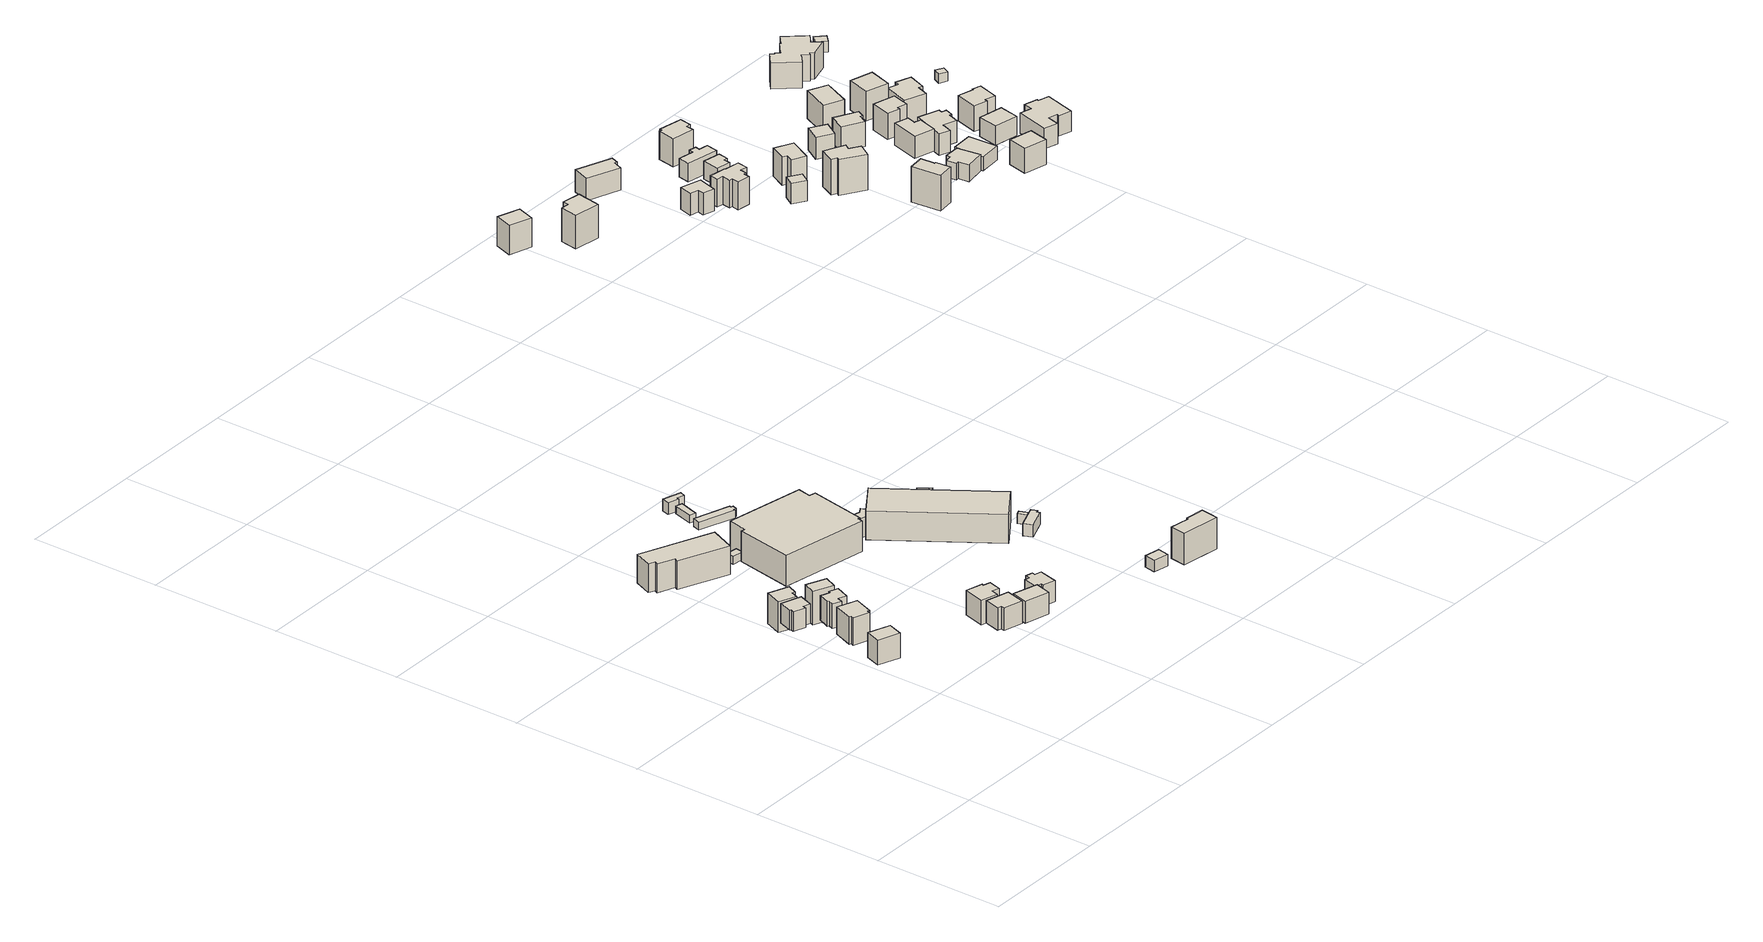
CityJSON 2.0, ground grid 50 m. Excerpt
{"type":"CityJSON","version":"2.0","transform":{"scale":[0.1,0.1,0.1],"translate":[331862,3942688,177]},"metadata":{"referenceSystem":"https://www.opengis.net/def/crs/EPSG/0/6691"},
"CityObjects":{
"building1":{"type":"Building","attributes":{"usage":"411","measuredHeight":10.3,"storeysAboveGround":2,"BuildingIDAttribute.prefecture":"14","BuildingIDAttribute.city":"14151","BuildingDetailAttribute.totalFloorArea":73.03,"BuildingDetailAttribute.buildingFootprintArea":36.52,"BuildingDetailAttribute.buildingStructureType":"601","BuildingDetailAttribute.buildingStructureOrgType":"1","BuildingDetailAttribute.orgUsage":"10","BuildingDetailAttribute.surveyYear":2015},"geometry":[{"type":"Solid","lod":"1","boundaries":[[[[0,1,2,3]],[[2,4,5,3]],[[1,6,4,2]],[[0,7,6,1]],[[3,5,7,0]],[[4,6,7,5]]]]}]},
"building2":{"type":"Building","attributes":{"measuredHeight":6.1,"BuildingIDAttribute.prefecture":"14","BuildingIDAttribute.city":"14151","BuildingDetailAttribute.surveyYear":2015},"geometry":[{"type":"Solid","lod":"1","boundaries":[[[[8,9,10,11]],[[10,12,13,11]],[[9,14,12,10]],[[8,15,14,9]],[[11,13,15,8]],[[12,14,15,13]]]]}]},
"building3":{"type":"Building","attributes":{"usage":"411","measuredHeight":8.2,"storeysAboveGround":2,"BuildingIDAttribute.prefecture":"14","BuildingIDAttribute.city":"14151","BuildingDetailAttribute.totalFloorArea":84.69,"BuildingDetailAttribute.buildingFootprintArea":42.35,"BuildingDetailAttribute.buildingStructureType":"601","BuildingDetailAttribute.buildingStructureOrgType":"1","BuildingDetailAttribute.orgUsage":"10","BuildingDetailAttribute.surveyYear":2015,"BuildingLandSlideRiskAttribute.description":"1","BuildingLandSlideRiskAttribute.areaType":"1"},"geometry":[{"type":"Solid","lod":"1","boundaries":[[[[16,17,18,19,20,21,22,23]],[[22,24,25,23]],[[21,26,24,22]],[[20,27,26,21]],[[19,28,27,20]],[[18,29,28,19]],[[17,30,29,18]],[[16,31,30,17]],[[23,25,31,16]],[[24,26,27,28,29,30,31,25]]]]}]},
"building4":{"type":"Building","attributes":{"usage":"411","measuredHeight":11.4,"storeysAboveGround":2,"BuildingIDAttribute.prefecture":"14","BuildingIDAttribute.city":"14151","BuildingDetailAttribute.totalFloorArea":91.87,"BuildingDetailAttribute.buildingFootprintArea":45.94,"BuildingDetailAttribute.buildingStructureType":"601","BuildingDetailAttribute.buildingStructureOrgType":"1","BuildingDetailAttribute.orgUsage":"10","BuildingDetailAttribute.surveyYear":2015,"BuildingLandSlideRiskAttribute.description":"1","BuildingLandSlideRiskAttribute.areaType":"1"},"geometry":[{"type":"Solid","lod":"1","boundaries":[[[[32,33,34,35,36,37,38,39]],[[38,40,41,39]],[[37,42,40,38]],[[36,43,42,37]],[[35,44,43,36]],[[34,45,44,35]],[[33,46,45,34]],[[32,47,46,33]],[[39,41,47,32]],[[40,42,43,44,45,46,47,41]]]]}]},
"building5":{"type":"Building","attributes":{"usage":"411","measuredHeight":12.5,"storeysAboveGround":2,"BuildingIDAttribute.prefecture":"14","BuildingIDAttribute.city":"14151","BuildingDetailAttribute.totalFloorArea":88.69,"BuildingDetailAttribute.buildingFootprintArea":44.34,"BuildingDetailAttribute.buildingStructureType":"601","BuildingDetailAttribute.buildingStructureOrgType":"1","BuildingDetailAttribute.orgUsage":"10","BuildingDetailAttribute.surveyYear":2015,"BuildingLandSlideRiskAttribute.description":"1","BuildingLandSlideRiskAttribute.areaType":"1"},"geometry":[{"type":"Solid","lod":"1","boundaries":[[[[48,49,50,51,52,53]],[[52,54,55,53]],[[51,56,54,52]],[[50,57,56,51]],[[49,58,57,50]],[[48,59,58,49]],[[53,55,59,48]],[[54,56,57,58,59,55]]]]}]},
"building6":{"type":"Building","attributes":{"usage":"411","measuredHeight":10.3,"storeysAboveGround":2,"BuildingIDAttribute.prefecture":"14","BuildingIDAttribute.city":"14151","BuildingDetailAttribute.totalFloorArea":65.31,"BuildingDetailAttribute.buildingFootprintArea":32.66,"BuildingDetailAttribute.buildingStructureType":"601","BuildingDetailAttribute.buildingStructureOrgType":"1","BuildingDetailAttribute.orgUsage":"10","BuildingDetailAttribute.surveyYear":2015,"BuildingLandSlideRiskAttribute.description":"1","BuildingLandSlideRiskAttribute.areaType":"1"},"geometry":[{"type":"Solid","lod":"1","boundaries":[[[[60,61,62,63,64,65,66,67,68,69]],[[68,70,71,69]],[[67,72,70,68]],[[66,73,72,67]],[[65,74,73,66]],[[64,75,74,65]],[[63,76,75,64]],[[62,77,76,63]],[[61,78,77,62]],[[60,79,78,61]],[[69,71,79,60]],[[70,72,73,74,75,76,77,78,79,71]]]]}]},
"building7":{"type":"Building","attributes":{"usage":"411","measuredHeight":13.6,"storeysAboveGround":2,"BuildingIDAttribute.prefecture":"14","BuildingIDAttribute.city":"14151","BuildingDetailAttribute.totalFloorArea":67.34,"BuildingDetailAttribute.buildingFootprintArea":33.67,"BuildingDetailAttribute.buildingStructureType":"601","BuildingDetailAttribute.buildingStructureOrgType":"1","BuildingDetailAttribute.orgUsage":"10","BuildingDetailAttribute.surveyYear":2015,"BuildingLandSlideRiskAttribute.description":"1","BuildingLandSlideRiskAttribute.areaType":"1"},"geometry":[{"type":"Solid","lod":"1","boundaries":[[[[80,81,82,83]],[[82,84,85,83]],[[81,86,84,82]],[[80,87,86,81]],[[83,85,87,80]],[[84,86,87,85]]]]}]},
"building8":{"type":"Building","attributes":{"usage":"411","measuredHeight":9.3,"storeysAboveGround":2,"BuildingIDAttribute.prefecture":"14","BuildingIDAttribute.city":"14151","BuildingDetailAttribute.totalFloorArea":106.27,"BuildingDetailAttribute.buildingFootprintArea":53.13,"BuildingDetailAttribute.buildingStructureType":"601","BuildingDetailAttribute.buildingStructureOrgType":"1","BuildingDetailAttribute.orgUsage":"10","BuildingDetailAttribute.surveyYear":2015,"BuildingLandSlideRiskAttribute.description":"1","BuildingLandSlideRiskAttribute.areaType":"1"},"geometry":[{"type":"Solid","lod":"1","boundaries":[[[[88,89,90,91,92,93]],[[92,94,95,93]],[[91,96,94,92]],[[90,97,96,91]],[[89,98,97,90]],[[88,99,98,89]],[[93,95,99,88]],[[94,96,97,98,99,95]]]]}]},
"building9":{"type":"Building","attributes":{"usage":"411","measuredHeight":10.4,"storeysAboveGround":2,"BuildingIDAttribute.prefecture":"14","BuildingIDAttribute.city":"14151","BuildingDetailAttribute.totalFloorArea":111.15,"BuildingDetailAttribute.buildingFootprintArea":55.58,"BuildingDetailAttribute.buildingStructureType":"601","BuildingDetailAttribute.buildingStructureOrgType":"1","BuildingDetailAttribute.orgUsage":"10","BuildingDetailAttribute.surveyYear":2015,"BuildingLandSlideRiskAttribute.description":"1","BuildingLandSlideRiskAttribute.areaType":"1"},"geometry":[{"type":"Solid","lod":"1","boundaries":[[[[100,101,102,103,104,105,106,107]],[[106,108,109,107]],[[105,110,108,106]],[[104,111,110,105]],[[103,112,111,104]],[[102,113,112,103]],[[101,114,113,102]],[[100,115,114,101]],[[107,109,115,100]],[[108,110,111,112,113,114,115,109]]]]}]},
"building10":{"type":"Building","attributes":{"usage":"411","measuredHeight":9.1,"storeysAboveGround":2,"BuildingIDAttribute.prefecture":"14","BuildingIDAttribute.city":"14151","BuildingDetailAttribute.totalFloorArea":93.82,"BuildingDetailAttribute.buildingFootprintArea":46.91,"BuildingDetailAttribute.buildingStructureType":"601","BuildingDetailAttribute.buildingStructureOrgType":"1","BuildingDetailAttribute.orgUsage":"10","BuildingDetailAttribute.surveyYear":2015,"BuildingLandSlideRiskAttribute.description":"1","BuildingLandSlideRiskAttribute.areaType":"1"},"geometry":[{"type":"Solid","lod":"1","boundaries":[[[[116,117,118,119]],[[118,120,121,119]],[[117,122,120,118]],[[116,123,122,117]],[[119,121,123,116]],[[120,122,123,121]]]]}]},
"building11":{"type":"Building","attributes":{"BuildingIDAttribute.prefecture":"14","BuildingIDAttribute.city":"14151","BuildingDetailAttribute.surveyYear":2015,"BuildingLandSlideRiskAttribute.description":"1","BuildingLandSlideRiskAttribute.areaType":"1"},"geometry":[{"type":"Solid","lod":"1","boundaries":[[[[124,125,126,127]],[[126,128,129,127]],[[125,130,128,126]],[[124,131,130,125]],[[127,129,131,124]],[[128,130,131,129]]]]}]},
"building12":{"type":"Building","attributes":{"usage":"422","measuredHeight":12,"storeysAboveGround":2,"BuildingIDAttribute.prefecture":"14","BuildingIDAttribute.city":"14151","BuildingDetailAttribute.totalFloorArea":469.74,"BuildingDetailAttribute.buildingFootprintArea":234.87,"BuildingDetailAttribute.buildingStructureType":"610","BuildingDetailAttribute.buildingStructureOrgType":"2","BuildingDetailAttribute.orgUsage":"131","BuildingDetailAttribute.surveyYear":2015,"BuildingLandSlideRiskAttribute.description":"1","BuildingLandSlideRiskAttribute.areaType":"1"},"geometry":[{"type":"Solid","lod":"1","boundaries":[[[[132,133,134,135,136,137,138,139]],[[138,140,141,139]],[[137,142,140,138]],[[136,143,142,137]],[[135,144,143,136]],[[134,145,144,135]],[[133,146,145,134]],[[132,147,146,133]],[[139,141,147,132]],[[140,142,143,144,145,146,147,141]]]]}]},
"building13":{"type":"Building","attributes":{"usage":"411","measuredHeight":8.8,"storeysAboveGround":2,"BuildingIDAttribute.prefecture":"14","BuildingIDAttribute.city":"14151","BuildingDetailAttribute.totalFloorArea":81.57,"BuildingDetailAttribute.buildingFootprintArea":40.78,"BuildingDetailAttribute.buildingStructureType":"601","BuildingDetailAttribute.buildingStructureOrgType":"1","BuildingDetailAttribute.orgUsage":"10","BuildingDetailAttribute.surveyYear":2015,"BuildingLandSlideRiskAttribute.description":"1","BuildingLandSlideRiskAttribute.areaType":"1"},"geometry":[{"type":"Solid","lod":"1","boundaries":[[[[148,149,150,151,152,153,154,155,156,157]],[[156,158,159,157]],[[155,160,158,156]],[[154,161,160,155]],[[153,162,161,154]],[[152,163,162,153]],[[151,164,163,152]],[[150,165,164,151]],[[149,166,165,150]],[[148,167,166,149]],[[157,159,167,148]],[[158,160,161,162,163,164,165,166,167,159]]]]}]},
"building14":{"type":"Building","attributes":{"BuildingIDAttribute.prefecture":"14","BuildingIDAttribute.city":"14151","BuildingDetailAttribute.surveyYear":2015,"BuildingLandSlideRiskAttribute.description":"1","BuildingLandSlideRiskAttribute.areaType":"1"},"geometry":[{"type":"Solid","lod":"1","boundaries":[[[[168,169,170,171]],[[170,172,173,171]],[[169,174,172,170]],[[168,175,174,169]],[[171,173,175,168]],[[172,174,175,173]]]]}]},
"building15":{"type":"Building","attributes":{"BuildingIDAttribute.prefecture":"14","BuildingIDAttribute.city":"14151","BuildingDetailAttribute.surveyYear":2015,"BuildingLandSlideRiskAttribute.description":"1","BuildingLandSlideRiskAttribute.areaType":"1"},"geometry":[{"type":"Solid","lod":"1","boundaries":[[[[176,177,178,179]],[[178,180,181,179]],[[177,182,180,178]],[[176,183,182,177]],[[179,181,183,176]],[[180,182,183,181]]]]}]},
"building16":{"type":"Building","attributes":{"usage":"422","measuredHeight":12.3,"storeysAboveGround":1,"BuildingIDAttribute.prefecture":"14","BuildingIDAttribute.city":"14151","BuildingDetailAttribute.totalFloorArea":964.55,"BuildingDetailAttribute.buildingFootprintArea":964.55,"BuildingDetailAttribute.buildingStructureType":"610","BuildingDetailAttribute.buildingStructureOrgType":"2","BuildingDetailAttribute.orgUsage":"131","BuildingDetailAttribute.surveyYear":2015,"BuildingLandSlideRiskAttribute.description":"1","BuildingLandSlideRiskAttribute.areaType":"1"},"geometry":[{"type":"Solid","lod":"1","boundaries":[[[[184,185,186,187,188,189,190,191,192,193]],[[192,194,195,193]],[[191,196,194,192]],[[190,197,196,191]],[[189,198,197,190]],[[188,199,198,189]],[[187,200,199,188]],[[186,201,200,187]],[[185,202,201,186]],[[184,203,202,185]],[[193,195,203,184]],[[194,196,197,198,199,200,201,202,203,195]]]]}]},
"building17":{"type":"Building","attributes":{"usage":"401","measuredHeight":4.7,"storeysAboveGround":1,"BuildingIDAttribute.prefecture":"14","BuildingIDAttribute.city":"14151","BuildingDetailAttribute.totalFloorArea":26.92,"BuildingDetailAttribute.buildingFootprintArea":26.92,"BuildingDetailAttribute.buildingStructureType":"610","BuildingDetailAttribute.buildingStructureOrgType":"2","BuildingDetailAttribute.orgUsage":"61","BuildingDetailAttribute.surveyYear":2015,"BuildingLandSlideRiskAttribute.description":"1","BuildingLandSlideRiskAttribute.areaType":"1"},"geometry":[{"type":"Solid","lod":"1","boundaries":[[[[204,205,206,207]],[[206,208,209,207]],[[205,210,208,206]],[[204,211,210,205]],[[207,209,211,204]],[[208,210,211,209]]]]}]},
"building18":{"type":"Building","attributes":{"measuredHeight":12.3,"BuildingIDAttribute.prefecture":"14","BuildingIDAttribute.city":"14151","BuildingDetailAttribute.surveyYear":2015,"BuildingLandSlideRiskAttribute.description":"1","BuildingLandSlideRiskAttribute.areaType":"1"},"geometry":[{"type":"Solid","lod":"1","boundaries":[[[[212,213,214,215,216,217]],[[216,218,219,217]],[[215,220,218,216]],[[214,221,220,215]],[[213,222,221,214]],[[212,223,222,213]],[[217,219,223,212]],[[218,220,221,222,223,219]]]]}]},
"building19":{"type":"Building","attributes":{"measuredHeight":7.2,"BuildingIDAttribute.prefecture":"14","BuildingIDAttribute.city":"14151","BuildingDetailAttribute.surveyYear":2015,"BuildingLandSlideRiskAttribute.description":"1","BuildingLandSlideRiskAttribute.areaType":"1"},"geometry":[{"type":"Solid","lod":"1","boundaries":[[[[224,225,226,227]],[[226,228,229,227]],[[225,230,228,226]],[[224,231,230,225]],[[227,229,231,224]],[[228,230,231,229]]]]}]},
"building20":{"type":"Building","attributes":{"usage":"422","measuredHeight":12.9,"storeysAboveGround":2,"BuildingIDAttribute.prefecture":"14","BuildingIDAttribute.city":"14151","BuildingDetailAttribute.totalFloorArea":157.24,"BuildingDetailAttribute.buildingFootprintArea":78.62,"BuildingDetailAttribute.buildingStructureType":"601","BuildingDetailAttribute.buildingStructureOrgType":"1","BuildingDetailAttribute.orgUsage":"137","BuildingDetailAttribute.surveyYear":2015,"BuildingLandSlideRiskAttribute.description":"1","BuildingLandSlideRiskAttribute.areaType":"1"},"geometry":[{"type":"Solid","lod":"1","boundaries":[[[[232,233,234,235,236,237,238]],[[237,239,240,238]],[[236,241,239,237]],[[235,242,241,236]],[[234,243,242,235]],[[233,244,243,234]],[[232,245,244,233]],[[238,240,245,232]],[[239,241,242,243,244,245,240]]]]}]},
"building21":{"type":"Building","attributes":{"usage":"422","measuredHeight":11.8,"storeysAboveGround":2,"BuildingIDAttribute.prefecture":"14","BuildingIDAttribute.city":"14151","BuildingDetailAttribute.totalFloorArea":1225.53,"BuildingDetailAttribute.buildingFootprintArea":612.76,"BuildingDetailAttribute.buildingStructureType":"610","BuildingDetailAttribute.buildingStructureOrgType":"2","BuildingDetailAttribute.orgUsage":"131","BuildingDetailAttribute.surveyYear":2015,"BuildingLandSlideRiskAttribute.description":"1","BuildingLandSlideRiskAttribute.areaType":"1"},"geometry":[{"type":"Solid","lod":"1","boundaries":[[[[246,247,248,249,250,251]],[[250,252,253,251]],[[249,254,252,250]],[[248,255,254,249]],[[247,256,255,248]],[[246,257,256,247]],[[251,253,257,246]],[[252,254,255,256,257,253]]]]}]},
"building22":{"type":"Building","attributes":{"measuredHeight":13.5,"BuildingIDAttribute.prefecture":"14","BuildingIDAttribute.city":"14151","BuildingDetailAttribute.surveyYear":2015,"BuildingLandSlideRiskAttribute.description":"1","BuildingLandSlideRiskAttribute.areaType":"1"},"geometry":[{"type":"Solid","lod":"1","boundaries":[[[[258,259,260,261,262,263,264,265,266,267]],[[266,268,269,267]],[[265,270,268,266]],[[264,271,270,265]],[[263,272,271,264]],[[262,273,272,263]],[[261,274,273,262]],[[260,275,274,261]],[[259,276,275,260]],[[258,277,276,259]],[[267,269,277,258]],[[268,270,271,272,273,274,275,276,277,269]]]]}]},
"building23":{"type":"Building","attributes":{"measuredHeight":5.3,"BuildingIDAttribute.prefecture":"14","BuildingIDAttribute.city":"14151","BuildingDetailAttribute.surveyYear":2015,"BuildingLandSlideRiskAttribute.description":"1","BuildingLandSlideRiskAttribute.areaType":"1"},"geometry":[{"type":"Solid","lod":"1","boundaries":[[[[278,279,280,281,282,283]],[[282,284,285,283]],[[281,286,284,282]],[[280,287,286,281]],[[279,288,287,280]],[[278,289,288,279]],[[283,285,289,278]],[[284,286,287,288,289,285]]]]}]},
"building24":{"type":"Building","attributes":{"BuildingIDAttribute.prefecture":"14","BuildingIDAttribute.city":"14151","BuildingDetailAttribute.surveyYear":2015,"BuildingLandSlideRiskAttribute.description":"1","BuildingLandSlideRiskAttribute.areaType":"1"},"geometry":[{"type":"Solid","lod":"1","boundaries":[[[[290,291,292,293]],[[292,294,295,293]],[[291,296,294,292]],[[290,297,296,291]],[[293,295,297,290]],[[294,296,297,295]]]]}]},
"building25":{"type":"Building","attributes":{"measuredHeight":4.5,"BuildingIDAttribute.prefecture":"14","BuildingIDAttribute.city":"14151","BuildingDetailAttribute.surveyYear":2015,"BuildingLandSlideRiskAttribute.description":"1","BuildingLandSlideRiskAttribute.areaType":"1"},"geometry":[{"type":"Solid","lod":"1","boundaries":[[[[298,299,300,301]],[[300,302,303,301]],[[299,304,302,300]],[[298,305,304,299]],[[301,303,305,298]],[[302,304,305,303]]]]}]},
"building26":{"type":"Building","attributes":{"BuildingIDAttribute.prefecture":"14","BuildingIDAttribute.city":"14151","BuildingDetailAttribute.surveyYear":2015,"BuildingLandSlideRiskAttribute.description":"1","BuildingLandSlideRiskAttribute.areaType":"1"},"geometry":[{"type":"Solid","lod":"1","boundaries":[[[[306,307,308,309,310,311,312,313]],[[312,314,315,313]],[[311,316,314,312]],[[310,317,316,311]],[[309,318,317,310]],[[308,319,318,309]],[[307,320,319,308]],[[306,321,320,307]],[[313,315,321,306]],[[314,316,317,318,319,320,321,315]]]]}]},
"building27":{"type":"Building","attributes":{"measuredHeight":4.8,"BuildingIDAttribute.prefecture":"14","BuildingIDAttribute.city":"14151","BuildingDetailAttribute.surveyYear":2015,"BuildingLandSlideRiskAttribute.description":"1","BuildingLandSlideRiskAttribute.areaType":"1"},"geometry":[{"type":"Solid","lod":"1","boundaries":[[[[322,323,324,325,326,327]],[[326,328,329,327]],[[325,330,328,326]],[[324,331,330,325]],[[323,332,331,324]],[[322,333,332,323]],[[327,329,333,322]],[[328,330,331,332,333,329]]]]}]},
"building28":{"type":"Building","attributes":{"usage":"411","measuredHeight":11.9,"storeysAboveGround":2,"BuildingIDAttribute.prefecture":"14","BuildingIDAttribute.city":"14151","BuildingDetailAttribute.totalFloorArea":108.8,"BuildingDetailAttribute.buildingFootprintArea":54.4,"BuildingDetailAttribute.buildingStructureType":"601","BuildingDetailAttribute.buildingStructureOrgType":"1","BuildingDetailAttribute.orgUsage":"10","BuildingDetailAttribute.surveyYear":2015,"BuildingLandSlideRiskAttribute.description":"1","BuildingLandSlideRiskAttribute.areaType":"1"},"geometry":[{"type":"Solid","lod":"1","boundaries":[[[[334,335,336,337]],[[336,338,339,337]],[[335,340,338,336]],[[334,341,340,335]],[[337,339,341,334]],[[338,340,341,339]]]]}]},
"building29":{"type":"Building","attributes":{"usage":"411","measuredHeight":14.5,"storeysAboveGround":2,"BuildingIDAttribute.prefecture":"14","BuildingIDAttribute.city":"14151","BuildingDetailAttribute.totalFloorArea":149.31,"BuildingDetailAttribute.buildingFootprintArea":74.65,"BuildingDetailAttribute.buildingStructureType":"601","BuildingDetailAttribute.buildingStructureOrgType":"1","BuildingDetailAttribute.orgUsage":"10","BuildingDetailAttribute.surveyYear":2015,"BuildingLandSlideRiskAttribute.description":"1","BuildingLandSlideRiskAttribute.areaType":"1"},"geometry":[{"type":"Solid","lod":"1","boundaries":[[[[342,343,344,345,346,347]],[[346,348,349,347]],[[345,350,348,346]],[[344,351,350,345]],[[343,352,351,344]],[[342,353,352,343]],[[347,349,353,342]],[[348,350,351,352,353,349]]]]}]},
"building30":{"type":"Building","attributes":{"usage":"411","measuredHeight":10.7,"storeysAboveGround":2,"BuildingIDAttribute.prefecture":"14","BuildingIDAttribute.city":"14151","BuildingDetailAttribute.totalFloorArea":188.53,"BuildingDetailAttribute.buildingFootprintArea":94.26,"BuildingDetailAttribute.buildingStructureType":"601","BuildingDetailAttribute.buildingStructureOrgType":"1","BuildingDetailAttribute.orgUsage":"10","BuildingDetailAttribute.surveyYear":2015},"geometry":[{"type":"Solid","lod":"1","boundaries":[[[[354,355,356,357,358,359]],[[358,360,361,359]],[[357,362,360,358]],[[356,363,362,357]],[[355,364,363,356]],[[354,365,364,355]],[[359,361,365,354]],[[360,362,363,364,365,361]]]]}]},
"building31":{"type":"Building","attributes":{"usage":"411","measuredHeight":9.3,"storeysAboveGround":2,"BuildingIDAttribute.prefecture":"14","BuildingIDAttribute.city":"14151","BuildingDetailAttribute.totalFloorArea":87.56,"BuildingDetailAttribute.buildingFootprintArea":43.78,"BuildingDetailAttribute.buildingStructureType":"601","BuildingDetailAttribute.buildingStructureOrgType":"1","BuildingDetailAttribute.orgUsage":"10","BuildingDetailAttribute.surveyYear":2015,"BuildingLandSlideRiskAttribute.description":"1","BuildingLandSlideRiskAttribute.areaType":"1"},"geometry":[{"type":"Solid","lod":"1","boundaries":[[[[366,367,368,369,370,371]],[[370,372,373,371]],[[369,374,372,370]],[[368,375,374,369]],[[367,376,375,368]],[[366,377,376,367]],[[371,373,377,366]],[[372,374,375,376,377,373]]]]}]},
"building32":{"type":"Building","attributes":{"usage":"411","measuredHeight":11.5,"storeysAboveGround":2,"BuildingIDAttribute.prefecture":"14","BuildingIDAttribute.city":"14151","BuildingDetailAttribute.totalFloorArea":125,"BuildingDetailAttribute.buildingFootprintArea":62.5,"BuildingDetailAttribute.buildingStructureType":"601","BuildingDetailAttribute.buildingStructureOrgType":"1","BuildingDetailAttribute.orgUsage":"10","BuildingDetailAttribute.surveyYear":2015},"geometry":[{"type":"Solid","lod":"1","boundaries":[[[[378,379,380,381,382,383,384,385,386,387,388,389,390,391]],[[390,392,393,391]],[[389,394,392,390]],[[388,395,394,389]],[[387,396,395,388]],[[386,397,396,387]],[[385,398,397,386]],[[384,399,398,385]],[[383,400,399,384]],[[382,401,400,383]],[[381,402,401,382]],[[380,403,402,381]],[[379,404,403,380]],[[378,405,404,379]],[[391,393,405,378]],[[392,394,395,396,397,398,399,400,401,402,403,404,405,393]]]]}]},
"building33":{"type":"Building","attributes":{"usage":"411","measuredHeight":7.4,"storeysAboveGround":2,"BuildingIDAttribute.prefecture":"14","BuildingIDAttribute.city":"14151","BuildingDetailAttribute.totalFloorArea":85.99,"BuildingDetailAttribute.buildingFootprintArea":42.99,"BuildingDetailAttribute.buildingStructureType":"601","BuildingDetailAttribute.buildingStructureOrgType":"1","BuildingDetailAttribute.orgUsage":"10","BuildingDetailAttribute.surveyYear":2015},"geometry":[{"type":"Solid","lod":"1","boundaries":[[[[406,407,408,409,410,411,412,413]],[[412,414,415,413]],[[411,416,414,412]],[[410,417,416,411]],[[409,418,417,410]],[[408,419,418,409]],[[407,420,419,408]],[[406,421,420,407]],[[413,415,421,406]],[[414,416,417,418,419,420,421,415]]]]}]},
"building34":{"type":"Building","attributes":{"measuredHeight":7.3,"BuildingIDAttribute.prefecture":"14","BuildingIDAttribute.city":"14151","BuildingDetailAttribute.surveyYear":2015},"geometry":[{"type":"Solid","lod":"1","boundaries":[[[[422,423,424,425,426,427]],[[426,428,429,427]],[[425,430,428,426]],[[424,431,430,425]],[[423,432,431,424]],[[422,433,432,423]],[[427,429,433,422]],[[428,430,431,432,433,429]]]]}]},
"building35":{"type":"Building","attributes":{"measuredHeight":8.7,"BuildingIDAttribute.prefecture":"14","BuildingIDAttribute.city":"14151","BuildingDetailAttribute.surveyYear":2015,"BuildingLandSlideRiskAttribute.description":"1","BuildingLandSlideRiskAttribute.areaType":"1"},"geometry":[{"type":"Solid","lod":"1","boundaries":[[[[434,435,436,437]],[[436,438,439,437]],[[435,440,438,436]],[[434,441,440,435]],[[437,439,441,434]],[[438,440,441,439]]]]}]},
"building36":{"type":"Building","attributes":{"usage":"411","measuredHeight":11.8,"storeysAboveGround":2,"BuildingIDAttribute.prefecture":"14","BuildingIDAttribute.city":"14151","BuildingDetailAttribute.totalFloorArea":92.27,"BuildingDetailAttribute.buildingFootprintArea":46.13,"BuildingDetailAttribute.buildingStructureType":"601","BuildingDetailAttribute.buildingStructureOrgType":"1","BuildingDetailAttribute.orgUsage":"10","BuildingDetailAttribute.surveyYear":2015},"geometry":[{"type":"Solid","lod":"1","boundaries":[[[[442,443,444,445,446,447,448,449]],[[448,450,451,449]],[[447,452,450,448]],[[446,453,452,447]],[[445,454,453,446]],[[444,455,454,445]],[[443,456,455,444]],[[442,457,456,443]],[[449,451,457,442]],[[450,452,453,454,455,456,457,451]]]]}]},
"building37":{"type":"Building","attributes":{"usage":"411","measuredHeight":11.6,"storeysAboveGround":2,"BuildingIDAttribute.prefecture":"14","BuildingIDAttribute.city":"14151","BuildingDetailAttribute.totalFloorArea":113.78,"BuildingDetailAttribute.buildingFootprintArea":56.89,"BuildingDetailAttribute.buildingStructureType":"601","BuildingDetailAttribute.buildingStructureOrgType":"1","BuildingDetailAttribute.orgUsage":"10","BuildingDetailAttribute.surveyYear":2015},"geometry":[{"type":"Solid","lod":"1","boundaries":[[[[458,459,460,461,462,463]],[[462,464,465,463]],[[461,466,464,462]],[[460,467,466,461]],[[459,468,467,460]],[[458,469,468,459]],[[463,465,469,458]],[[464,466,467,468,469,465]]]]}]},
"building38":{"type":"Building","attributes":{"usage":"411","measuredHeight":14.5,"storeysAboveGround":2,"BuildingIDAttribute.prefecture":"14","BuildingIDAttribute.city":"14151","BuildingDetailAttribute.totalFloorArea":142.72,"BuildingDetailAttribute.buildingFootprintArea":71.36,"BuildingDetailAttribute.buildingStructureType":"601","BuildingDetailAttribute.buildingStructureOrgType":"1","BuildingDetailAttribute.orgUsage":"10","BuildingDetailAttribute.surveyYear":2015,"BuildingLandSlideRiskAttribute.description":"1","BuildingLandSlideRiskAttribute.areaType":"1"},"geometry":[{"type":"Solid","lod":"1","boundaries":[[[[470,471,472,473,474,475,476,477]],[[476,478,479,477]],[[475,480,478,476]],[[474,481,480,475]],[[473,482,481,474]],[[472,483,482,473]],[[471,484,483,472]],[[470,485,484,471]],[[477,479,485,470]],[[478,480,481,482,483,484,485,479]]]]}]},
"building39":{"type":"Building","attributes":{"usage":"411","measuredHeight":14.1,"storeysAboveGround":2,"BuildingIDAttribute.prefecture":"14","BuildingIDAttribute.city":"14151","BuildingDetailAttribute.totalFloorArea":120.94,"BuildingDetailAttribute.buildingFootprintArea":60.47,"BuildingDetailAttribute.buildingStructureType":"601","BuildingDetailAttribute.buildingStructureOrgType":"1","BuildingDetailAttribute.orgUsage":"10","BuildingDetailAttribute.surveyYear":2015,"BuildingLandSlideRiskAttribute.description":"1","BuildingLandSlideRiskAttribute.areaType":"1"},"geometry":[{"type":"Solid","lod":"1","boundaries":[[[[486,487,488,489,490,491]],[[490,492,493,491]],[[489,494,492,490]],[[488,495,494,489]],[[487,496,495,488]],[[486,497,496,487]],[[491,493,497,486]],[[492,494,495,496,497,493]]]]}]},
"building40":{"type":"Building","attributes":{"usage":"411","measuredHeight":10.4,"storeysAboveGround":2,"BuildingIDAttribute.prefecture":"14","BuildingIDAttribute.city":"14151","BuildingDetailAttribute.totalFloorArea":76.07,"BuildingDetailAttribute.buildingFootprintArea":38.03,"BuildingDetailAttribute.buildingStructureType":"601","BuildingDetailAttribute.buildingStructureOrgType":"1","BuildingDetailAttribute.orgUsage":"10","BuildingDetailAttribute.surveyYear":2015},"geometry":[{"type":"Solid","lod":"1","boundaries":[[[[498,499,500,501]],[[500,502,503,501]],[[499,504,502,500]],[[498,505,504,499]],[[501,503,505,498]],[[502,504,505,503]]]]}]},
"building41":{"type":"Building","attributes":{"usage":"411","measuredHeight":10.6,"storeysAboveGround":2,"BuildingIDAttribute.prefecture":"14","BuildingIDAttribute.city":"14151","BuildingDetailAttribute.totalFloorArea":102.32,"BuildingDetailAttribute.buildingFootprintArea":51.16,"BuildingDetailAttribute.buildingStructureType":"601","BuildingDetailAttribute.buildingStructureOrgType":"1","BuildingDetailAttribute.orgUsage":"10","BuildingDetailAttribute.surveyYear":2015},"geometry":[{"type":"Solid","lod":"1","boundaries":[[[[506,507,508,509,510,511]],[[510,512,513,511]],[[509,514,512,510]],[[508,515,514,509]],[[507,516,515,508]],[[506,517,516,507]],[[511,513,517,506]],[[512,514,515,516,517,513]]]]}]},
"building42":{"type":"Building","attributes":{"usage":"411","measuredHeight":8.3,"storeysAboveGround":2,"BuildingIDAttribute.prefecture":"14","BuildingIDAttribute.city":"14151","BuildingDetailAttribute.totalFloorArea":88.52,"BuildingDetailAttribute.buildingFootprintArea":44.26,"BuildingDetailAttribute.buildingStructureType":"601","BuildingDetailAttribute.buildingStructureOrgType":"1","BuildingDetailAttribute.orgUsage":"10","BuildingDetailAttribute.surveyYear":2015,"BuildingLandSlideRiskAttribute.description":"1","BuildingLandSlideRiskAttribute.areaType":"1"},"geometry":[{"type":"Solid","lod":"1","boundaries":[[[[518,519,520,521,522,523,524,525]],[[524,526,527,525]],[[523,528,526,524]],[[522,529,528,523]],[[521,530,529,522]],[[520,531,530,521]],[[519,532,531,520]],[[518,533,532,519]],[[525,527,533,518]],[[526,528,529,530,531,532,533,527]]]]}]},
"building43":{"type":"Building","attributes":{"usage":"411","measuredHeight":11.6,"storeysAboveGround":2,"BuildingIDAttribute.prefecture":"14","BuildingIDAttribute.city":"14151","BuildingDetailAttribute.totalFloorArea":147.5,"BuildingDetailAttribute.buildingFootprintArea":73.75,"BuildingDetailAttribute.buildingStructureType":"601","BuildingDetailAttribute.buildingStructureOrgType":"1","BuildingDetailAttribute.orgUsage":"10","BuildingDetailAttribute.surveyYear":2015},"geometry":[{"type":"Solid","lod":"1","boundaries":[[[[534,535,536,537]],[[536,538,539,537]],[[535,540,538,536]],[[534,541,540,535]],[[537,539,541,534]],[[538,540,541,539]]]]}]},
"building44":{"type":"Building","attributes":{"usage":"411","measuredHeight":9.3,"storeysAboveGround":2,"BuildingIDAttribute.prefecture":"14","BuildingIDAttribute.city":"14151","BuildingDetailAttribute.totalFloorArea":135.47,"BuildingDetailAttribute.buildingFootprintArea":67.73,"BuildingDetailAttribute.buildingStructureType":"601","BuildingDetailAttribute.buildingStructureOrgType":"1","BuildingDetailAttribute.orgUsage":"10","BuildingDetailAttribute.surveyYear":2015},"geometry":[{"type":"Solid","lod":"1","boundaries":[[[[542,543,544,545,546,547]],[[546,548,549,547]],[[545,550,548,546]],[[544,551,550,545]],[[543,552,551,544]],[[542,553,552,543]],[[547,549,553,542]],[[548,550,551,552,553,549]]]]}]},
"building45":{"type":"Building","attributes":{"usage":"411","measuredHeight":8.5,"storeysAboveGround":2,"BuildingIDAttribute.prefecture":"14","BuildingIDAttribute.city":"14151","BuildingDetailAttribute.totalFloorArea":156.53,"BuildingDetailAttribute.buildingFootprintArea":78.27,"BuildingDetailAttribute.buildingStructureType":"601","BuildingDetailAttribute.buildingStructureOrgType":"1","BuildingDetailAttribute.orgUsage":"10","BuildingDetailAttribute.surveyYear":2015,"BuildingLandSlideRiskAttribute.description":"1","BuildingLandSlideRiskAttribute.areaType":"1"},"geometry":[{"type":"Solid","lod":"1","boundaries":[[[[554,555,556,557]],[[556,558,559,557]],[[555,560,558,556]],[[554,561,560,555]],[[557,559,561,554]],[[558,560,561,559]]]]}]},
"building46":{"type":"Building","attributes":{"usage":"411","measuredHeight":10.7,"storeysAboveGround":2,"BuildingIDAttribute.prefecture":"14","BuildingIDAttribute.city":"14151","BuildingDetailAttribute.totalFloorArea":109.04,"BuildingDetailAttribute.buildingFootprintArea":54.52,"BuildingDetailAttribute.buildingStructureType":"601","BuildingDetailAttribute.buildingStructureOrgType":"1","BuildingDetailAttribute.orgUsage":"10","BuildingDetailAttribute.surveyYear":2015},"geometry":[{"type":"Solid","lod":"1","boundaries":[[[[562,563,564,565,566,567]],[[566,568,569,567]],[[565,570,568,566]],[[564,571,570,565]],[[563,572,571,564]],[[562,573,572,563]],[[567,569,573,562]],[[568,570,571,572,573,569]]]]}]},
"building47":{"type":"Building","attributes":{"usage":"411","measuredHeight":10.2,"storeysAboveGround":2,"BuildingIDAttribute.prefecture":"14","BuildingIDAttribute.city":"14151","BuildingDetailAttribute.totalFloorArea":174.86,"BuildingDetailAttribute.buildingFootprintArea":87.43,"BuildingDetailAttribute.buildingStructureType":"601","BuildingDetailAttribute.buildingStructureOrgType":"1","BuildingDetailAttribute.orgUsage":"10","BuildingDetailAttribute.surveyYear":2015},"geometry":[{"type":"Solid","lod":"1","boundaries":[[[[574,575,576,577,578,579,580,581,582,583]],[[582,584,585,583]],[[581,586,584,582]],[[580,587,586,581]],[[579,588,587,580]],[[578,589,588,579]],[[577,590,589,578]],[[576,591,590,577]],[[575,592,591,576]],[[574,593,592,575]],[[583,585,593,574]],[[584,586,587,588,589,590,591,592,593,585]]]]}]},
"building48":{"type":"Building","attributes":{"usage":"411","measuredHeight":12.6,"storeysAboveGround":2,"BuildingIDAttribute.prefecture":"14","BuildingIDAttribute.city":"14151","BuildingDetailAttribute.totalFloorArea":137.06,"BuildingDetailAttribute.buildingFootprintArea":68.53,"BuildingDetailAttribute.buildingStructureType":"601","BuildingDetailAttribute.buildingStructureOrgType":"1","BuildingDetailAttribute.orgUsage":"10","BuildingDetailAttribute.surveyYear":2015},"geometry":[{"type":"Solid","lod":"1","boundaries":[[[[594,595,596,597]],[[596,598,599,597]],[[595,600,598,596]],[[594,601,600,595]],[[597,599,601,594]],[[598,600,601,599]]]]}]},
"building49":{"type":"Building","attributes":{"usage":"411","measuredHeight":10,"storeysAboveGround":2,"BuildingIDAttribute.prefecture":"14","BuildingIDAttribute.city":"14151","BuildingDetailAttribute.totalFloorArea":117.18,"BuildingDetailAttribute.buildingFootprintArea":58.59,"BuildingDetailAttribute.buildingStructureType":"601","BuildingDetailAttribute.buildingStructureOrgType":"1","BuildingDetailAttribute.orgUsage":"10","BuildingDetailAttribute.surveyYear":2015,"BuildingLandSlideRiskAttribute.description":"1","BuildingLandSlideRiskAttribute.areaType":"1"},"geometry":[{"type":"Solid","lod":"1","boundaries":[[[[602,603,604,605]],[[604,606,607,605]],[[603,608,606,604]],[[602,609,608,603]],[[605,607,609,602]],[[606,608,609,607]]]]}]},
"building50":{"type":"Building","attributes":{"usage":"411","measuredHeight":11.3,"storeysAboveGround":2,"BuildingIDAttribute.prefecture":"14","BuildingIDAttribute.city":"14151","BuildingDetailAttribute.totalFloorArea":175.28,"BuildingDetailAttribute.buildingFootprintArea":87.64,"BuildingDetailAttribute.buildingStructureType":"601","BuildingDetailAttribute.buildingStructureOrgType":"1","BuildingDetailAttribute.orgUsage":"10","BuildingDetailAttribute.surveyYear":2015},"geometry":[{"type":"Solid","lod":"1","boundaries":[[[[610,611,612,613,614,615,616,617]],[[616,618,619,617]],[[615,620,618,616]],[[614,621,620,615]],[[613,622,621,614]],[[612,623,622,613]],[[611,624,623,612]],[[610,625,624,611]],[[617,619,625,610]],[[618,620,621,622,623,624,625,619]]]]}]},
"building51":{"type":"Building","attributes":{"usage":"413","measuredHeight":12.1,"storeysAboveGround":2,"BuildingIDAttribute.prefecture":"14","BuildingIDAttribute.city":"14151","BuildingDetailAttribute.totalFloorArea":349.3,"BuildingDetailAttribute.buildingFootprintArea":174.65,"BuildingDetailAttribute.buildingStructureType":"601","BuildingDetailAttribute.buildingStructureOrgType":"1","BuildingDetailAttribute.orgUsage":"30","BuildingDetailAttribute.surveyYear":2015},"geometry":[{"type":"Solid","lod":"1","boundaries":[[[[626,627,628,629,630,631,632,633,634,635,636,637,638,639,640,641]],[[640,642,643,641]],[[639,644,642,640]],[[638,645,644,639]],[[637,646,645,638]],[[636,647,646,637]],[[635,648,647,636]],[[634,649,648,635]],[[633,650,649,634]],[[632,651,650,633]],[[631,652,651,632]],[[630,653,652,631]],[[629,654,653,630]],[[628,655,654,629]],[[627,656,655,628]],[[626,657,656,627]],[[641,643,657,626]],[[642,644,645,646,647,648,649,650,651,652,653,654,655,656,657,643]]]]}]},
"building52":{"type":"Building","attributes":{"usage":"411","measuredHeight":8.6,"storeysAboveGround":2,"BuildingIDAttribute.prefecture":"14","BuildingIDAttribute.city":"14151","BuildingDetailAttribute.totalFloorArea":123.5,"BuildingDetailAttribute.buildingFootprintArea":61.75,"BuildingDetailAttribute.buildingStructureType":"601","BuildingDetailAttribute.buildingStructureOrgType":"1","BuildingDetailAttribute.orgUsage":"10","BuildingDetailAttribute.surveyYear":2015},"geometry":[{"type":"Solid","lod":"1","boundaries":[[[[658,659,660,661]],[[660,662,663,661]],[[659,664,662,660]],[[658,665,664,659]],[[661,663,665,658]],[[662,664,665,663]]]]}]},
"building53":{"type":"Building","attributes":{"usage":"411","measuredHeight":11,"storeysAboveGround":2,"BuildingIDAttribute.prefecture":"14","BuildingIDAttribute.city":"14151","BuildingDetailAttribute.totalFloorArea":134.22,"BuildingDetailAttribute.buildingFootprintArea":67.11,"BuildingDetailAttribute.buildingStructureType":"601","BuildingDetailAttribute.buildingStructureOrgType":"1","BuildingDetailAttribute.orgUsage":"10","BuildingDetailAttribute.surveyYear":2015},"geometry":[{"type":"Solid","lod":"1","boundaries":[[[[666,667,668,669,670,671,672,673]],[[672,674,675,673]],[[671,676,674,672]],[[670,677,676,671]],[[669,678,677,670]],[[668,679,678,669]],[[667,680,679,668]],[[666,681,680,667]],[[673,675,681,666]],[[674,676,677,678,679,680,681,675]]]]}]},
"building54":{"type":"Building","attributes":{"measuredHeight":4.5,"BuildingIDAttribute.prefecture":"14","BuildingIDAttribute.city":"14151","BuildingDetailAttribute.surveyYear":2015},"geometry":[{"type":"Solid","lod":"1","boundaries":[[[[682,683,684,685]],[[684,686,687,685]],[[683,688,686,684]],[[682,689,688,683]],[[685,687,689,682]],[[686,688,689,687]]]]}]},
"building55":{"type":"Building","attributes":{"usage":"411","measuredHeight":9.1,"storeysAboveGround":1,"BuildingIDAttribute.prefecture":"14","BuildingIDAttribute.city":"14151","BuildingDetailAttribute.totalFloorArea":151.95,"BuildingDetailAttribute.buildingFootprintArea":151.95,"BuildingDetailAttribute.buildingStructureType":"601","BuildingDetailAttribute.buildingStructureOrgType":"1","BuildingDetailAttribute.orgUsage":"10","BuildingDetailAttribute.surveyYear":2015},"geometry":[{"type":"Solid","lod":"1","boundaries":[[[[690,691,692,693,694,695,696,697,698,699,700,701]],[[700,702,703,701]],[[699,704,702,700]],[[698,705,704,699]],[[697,706,705,698]],[[696,707,706,697]],[[695,708,707,696]],[[694,709,708,695]],[[693,710,709,694]],[[692,711,710,693]],[[691,712,711,692]],[[690,713,712,691]],[[701,703,713,690]],[[702,704,705,706,707,708,709,710,711,712,713,703]]]]}]},
"building56":{"type":"Building","attributes":{"measuredHeight":3.9,"BuildingIDAttribute.prefecture":"14","BuildingIDAttribute.city":"14151","BuildingDetailAttribute.surveyYear":2015},"geometry":[{"type":"Solid","lod":"1","boundaries":[[[[714,715,716,717]],[[716,718,719,717]],[[715,720,718,716]],[[714,721,720,715]],[[717,719,721,714]],[[718,720,721,719]]]]}]}
},
"vertices":[
[4,382,383],[25,440,383],[108,409,383],[87,351,383],[108,409,478],[87,351,478],[25,440,478],[4,382,478],
[119,452,375],[109,427,375],[82,438,375],[92,462,375],[82,438,431],[92,462,431],[109,427,431],[119,452,431],
[23,799,389],[99,772,389],[80,720,389],[53,729,389],[49,716,389],[3,733,389],[8,745,389],[4,747,389],[8,745,464],[4,747,464],[3,733,464],[49,716,464],[53,729,464],[80,720,464],[99,772,464],[23,799,464],
[183,602,366],[154,528,366],[147,531,366],[143,520,366],[83,543,366],[87,555,366],[80,558,366],[108,631,366],[80,558,471],[108,631,471],[87,555,471],[83,543,471],[143,520,471],[147,531,471],[154,528,471],[183,602,471],
[135,849,342],[119,812,342],[108,816,342],[97,789,342],[32,816,342],[58,880,342],[32,816,459],[58,880,459],[97,789,459],[108,816,459],[119,812,459],[135,849,459],
[200,659,366],[169,671,366],[161,651,366],[128,664,366],[137,684,366],[131,687,366],[149,730,366],[185,716,366],[188,725,366],[222,712,366],[188,725,460],[222,712,460],[185,716,460],[149,730,460],[131,687,460],[137,684,460],[128,664,460],[161,651,460],[169,671,460],[200,659,460],
[249,780,332],[229,733,332],[155,766,332],[175,812,332],[155,766,461],[175,812,461],[229,733,461],[249,780,461],
[539,246,377],[520,173,377],[446,192,377],[449,207,377],[435,211,377],[450,269,377],[435,211,463],[450,269,463],[449,207,463],[446,192,463],[520,173,463],[539,246,463],
[479,375,358],[543,357,358],[541,350,358],[568,342,358],[555,295,358],[528,303,358],[520,276,358],[456,294,358],[520,276,452],[456,294,452],[528,303,452],[555,295,452],[568,342,452],[541,350,452],[543,357,452],[479,375,452],
[521,162,381],[539,224,381],[633,197,381],[616,135,381],[633,197,465],[616,135,465],[539,224,465],[521,162,465],
[578,220,381],[587,251,381],[627,240,381],[618,208,381],[627,240,411],[618,208,411],[587,251,411],[578,220,411],
[410,1303,218],[226,1382,218],[232,1396,218],[169,1422,218],[175,1436,218],[151,1447,218],[180,1514,218],[451,1398,218],[180,1514,328],[451,1398,328],[151,1447,328],[175,1436,328],[169,1422,328],[232,1396,328],[226,1382,328],[410,1303,328],
[709,180,370],[661,193,370],[663,202,370],[639,208,370],[653,264,370],[672,259,370],[676,277,370],[704,270,370],[701,259,370],[727,252,370],[701,259,451],[727,252,451],[704,270,451],[676,277,451],[672,259,451],[653,264,451],[639,208,451],[663,202,451],[661,193,451],[709,180,451],
[358,1492,215],[346,1463,215],[295,1483,215],[307,1513,215],[295,1483,245],[307,1513,245],[346,1463,245],[358,1492,245],
[517,1359,218],[513,1328,218],[469,1334,218],[473,1364,218],[469,1334,248],[473,1364,248],[513,1328,248],[517,1359,248],
[465,1111,215],[505,1328,215],[521,1325,215],[534,1397,215],[837,1340,215],[827,1289,215],[852,1284,215],[811,1066,215],[803,1068,215],[799,1048,215],[803,1068,332],[799,1048,332],[811,1066,332],[852,1284,332],[827,1289,332],[837,1340,332],[534,1397,332],[521,1325,332],[505,1328,332],[465,1111,332],
[1092,59,349],[1100,101,349],[1159,90,349],[1151,47,349],[1159,90,393],[1151,47,393],[1100,101,393],[1092,59,393],
[895,1132,218],[915,1145,218],[927,1126,218],[885,1097,218],[819,1112,218],[826,1147,218],[819,1112,292],[826,1147,292],[885,1097,292],[927,1126,292],[915,1145,292],[895,1132,292],
[885,1137,218],[845,1146,218],[857,1203,218],[897,1194,218],[857,1203,279],[897,1194,279],[845,1146,279],[885,1137,279],
[1211,24,333],[1220,84,333],[1296,72,333],[1297,79,333],[1370,69,333],[1364,28,333],[1360,2,333],[1364,28,453],[1360,2,453],[1370,69,453],[1297,79,453],[1296,72,453],[1220,84,453],[1211,24,453],
[1246,770,224],[1122,686,224],[855,1077,224],[885,1097,224],[927,1126,224],[979,1161,224],[927,1126,335],[979,1161,335],[885,1097,335],[855,1077,335],[1122,686,335],[1246,770,335],
[1024,1096,191],[1065,1124,191],[1109,1058,191],[1127,1070,191],[1157,1027,191],[1139,1015,191],[1152,996,191],[1159,1000,191],[1206,931,191],[1159,899,191],[1206,931,299],[1159,899,299],[1159,1000,299],[1152,996,299],[1139,1015,299],[1157,1027,299],[1127,1070,299],[1109,1058,299],[1065,1124,299],[1024,1096,299],
[1264,702,235],[1273,680,235],[1264,676,235],[1268,666,235],[1188,634,235],[1175,667,235],[1188,634,282],[1175,667,282],[1268,666,282],[1264,676,282],[1273,680,282],[1264,702,282],
[892,1893,20],[916,1885,20],[893,1811,20],[869,1819,20],[893,1811,50],[869,1819,50],[916,1885,50],[892,1893,50],
[1227,729,236],[1243,736,236],[1256,704,236],[1239,698,236],[1256,704,274],[1239,698,274],[1243,736,274],[1227,729,274],
[999,1751,19],[997,1745,19],[1006,1742,19],[1000,1724,19],[991,1727,19],[989,1721,19],[852,1768,19],[862,1797,19],[852,1768,49],[862,1797,49],[989,1721,49],[991,1727,49],[1000,1724,49],[1006,1742,49],[997,1745,49],[999,1751,49],
[976,1936,1],[969,1916,1],[941,1925,1],[938,1916,1],[897,1929,1],[906,1958,1],[897,1929,46],[906,1958,46],[938,1916,46],[941,1925,46],[969,1916,46],[976,1936,46],
[1817,3242,171],[1794,3175,171],[1708,3204,171],[1731,3271,171],[1708,3204,283],[1731,3271,283],[1794,3175,283],[1817,3242,283],
[1890,3065,158],[1901,3132,158],[1932,3128,158],[1935,3152,158],[2007,3140,158],[1992,3049,158],[2007,3140,287],[1992,3049,287],[1935,3152,287],[1932,3128,287],[1901,3132,287],[1890,3065,287],
[2242,3180,217],[2231,3151,217],[2222,3154,217],[2208,3119,217],[2083,3167,217],[2108,3232,217],[2083,3167,302],[2108,3232,302],[2208,3119,302],[2222,3154,302],[2231,3151,302],[2242,3180,302],
[2310,2808,199],[2266,2821,199],[2272,2845,199],[2238,2854,199],[2252,2904,199],[2331,2881,199],[2252,2904,283],[2331,2881,283],[2238,2854,283],[2272,2845,283],[2266,2821,283],[2310,2808,283],
[2513,2863,164],[2507,2822,164],[2480,2826,164],[2476,2801,164],[2466,2802,164],[2463,2779,164],[2412,2786,164],[2416,2814,164],[2405,2815,164],[2410,2848,164],[2385,2852,164],[2390,2885,164],[2454,2876,164],[2454,2872,164],[2454,2876,270],[2454,2872,270],[2390,2885,270],[2385,2852,270],[2410,2848,270],[2405,2815,270],[2416,2814,270],[2412,2786,270],[2463,2779,270],[2466,2802,270],[2476,2801,270],[2480,2826,270],[2507,2822,270],[2513,2863,270],
[2404,2987,204],[2412,3031,204],[2472,3020,204],[2475,3037,204],[2503,3032,204],[2500,3014,204],[2536,3008,204],[2528,2964,204],[2536,3008,275],[2528,2964,275],[2500,3014,275],[2503,3032,275],[2475,3037,275],[2472,3020,275],[2412,3031,275],[2404,2987,275],
[2453,2905,193],[2465,2970,193],[2534,2957,193],[2527,2918,193],[2513,2920,193],[2509,2895,193],[2513,2920,261],[2509,2895,261],[2527,2918,261],[2534,2957,261],[2465,2970,261],[2453,2905,261],
[2614,2673,170],[2589,2633,170],[2540,2663,170],[2565,2703,170],[2540,2663,248],[2565,2703,248],[2589,2633,248],[2614,2673,248],
[2538,3120,226],[2530,3074,226],[2514,3077,226],[2509,3047,226],[2422,3063,226],[2434,3130,226],[2445,3128,226],[2446,3137,226],[2445,3128,334],[2446,3137,334],[2434,3130,334],[2422,3063,334],[2509,3047,334],[2514,3077,334],[2530,3074,334],[2538,3120,334],
[2598,2707,189],[2610,2732,189],[2594,2741,189],[2624,2801,189],[2692,2767,189],[2649,2681,189],[2692,2767,297],[2649,2681,297],[2624,2801,297],[2594,2741,297],[2610,2732,297],[2598,2707,297],
[2686,2583,170],[2667,2592,170],[2694,2649,170],[2771,2612,170],[2758,2591,170],[2797,2566,170],[2766,2517,170],[2680,2572,170],[2766,2517,307],[2680,2572,307],[2797,2566,307],[2758,2591,307],[2771,2612,307],[2694,2649,307],[2667,2592,307],[2686,2583,307],
[2897,2395,136],[2902,2341,136],[2908,2342,136],[2914,2283,136],[2848,2276,136],[2837,2389,136],[2848,2276,272],[2837,2389,272],[2914,2283,272],[2908,2342,272],[2902,2341,272],[2897,2395,272],
[2801,2679,229],[2742,2715,229],[2777,2772,229],[2836,2736,229],[2777,2772,313],[2836,2736,313],[2742,2715,313],[2801,2679,313],
[2924,2657,236],[2916,2661,236],[2899,2628,236],[2822,2668,236],[2853,2729,236],[2938,2685,236],[2853,2729,332],[2938,2685,332],[2822,2668,332],[2899,2628,332],[2916,2661,332],[2924,2657,332],
[3050,2263,200],[2971,2251,200],[2965,2292,200],[2955,2290,200],[2949,2329,200],[2976,2334,200],[2974,2349,200],[3036,2351,200],[2974,2349,264],[3036,2351,264],[2976,2334,264],[2949,2329,264],[2955,2290,264],[2965,2292,264],[2971,2251,264],[3050,2263,264],
[2848,2763,262],[2894,2865,262],[2967,2832,262],[2921,2730,262],[2967,2832,369],[2921,2730,369],[2894,2865,369],[2848,2763,369],
[3039,2556,221],[3029,2522,221],[3054,2515,221],[3034,2443,221],[2955,2465,221],[2985,2571,221],[2955,2465,306],[2985,2571,306],[3034,2443,306],[3054,2515,306],[3029,2522,306],[3039,2556,306],
[3145,2384,192],[3152,2271,192],[3067,2266,192],[3060,2379,192],[3067,2266,246],[3060,2379,246],[3152,2271,246],[3145,2384,246],
[3071,2585,234],[3034,2595,234],[3031,2585,234],[2982,2598,234],[3003,2674,234],[3089,2651,234],[3003,2674,334],[3089,2651,334],[2982,2598,334],[3031,2585,334],[3034,2595,334],[3071,2585,334],
[3164,2522,207],[3159,2508,207],[3178,2502,207],[3166,2470,207],[3158,2473,207],[3144,2433,207],[3093,2451,207],[3080,2412,207],[3039,2426,207],[3083,2550,207],[3039,2426,290],[3083,2550,290],[3080,2412,290],[3093,2451,290],[3144,2433,290],[3158,2473,290],[3166,2470,290],[3178,2502,290],[3159,2508,290],[3164,2522,290],
[3025,2785,262],[3112,2760,262],[3086,2674,262],[3000,2699,262],[3086,2674,375],[3000,2699,375],[3112,2760,375],[3025,2785,375],
[3202,2257,157],[3292,2237,157],[3275,2161,157],[3185,2182,157],[3275,2161,252],[3185,2182,252],[3292,2237,252],[3202,2257,252],
[3158,2687,234],[3164,2703,234],[3222,2682,234],[3197,2614,234],[3181,2620,234],[3166,2577,234],[3085,2606,234],[3119,2701,234],[3085,2606,333],[3119,2701,333],[3166,2577,333],[3181,2620,333],[3197,2614,333],[3222,2682,333],[3164,2703,333],[3158,2687,333],
[2935,3047,292],[2979,3085,292],[2990,3072,292],[2996,3077,292],[3009,3061,292],[3054,3100,292],[3058,3096,292],[3093,3127,292],[3157,3053,292],[3124,3025,292],[3151,2993,292],[3075,2971,292],[3064,2983,292],[3056,2975,292],[3037,2997,292],[3003,2967,292],[3037,2997,392],[3003,2967,392],[3056,2975,392],[3064,2983,392],[3075,2971,392],[3151,2993,392],[3124,3025,392],[3157,3053,392],[3093,3127,392],[3058,3096,392],[3054,3100,392],[3009,3061,392],[2996,3077,392],[2990,3072,392],[2979,3085,392],[2935,3047,392],
[3226,2400,203],[3320,2382,203],[3306,2306,203],[3211,2323,203],[3306,2306,276],[3211,2323,276],[3320,2382,276],[3226,2400,276],
[3315,2494,210],[3316,2499,210],[3349,2490,210],[3326,2411,210],[3286,2423,210],[3282,2411,210],[3231,2426,210],[3255,2511,210],[3231,2426,308],[3255,2511,308],[3282,2411,308],[3286,2423,308],[3326,2411,308],[3349,2490,308],[3316,2499,308],[3315,2494,308],
[3142,3020,343],[3167,3046,343],[3199,3015,343],[3174,2990,343],[3199,3015,385],[3174,2990,385],[3167,3046,385],[3142,3020,385],
[3400,2319,179],[3409,2353,179],[3460,2339,179],[3458,2333,179],[3500,2321,179],[3468,2203,179],[3418,2217,179],[3421,2226,179],[3387,2235,179],[3375,2190,179],[3322,2205,179],[3356,2331,179],[3322,2205,257],[3356,2331,257],[3375,2190,257],[3387,2235,257],[3421,2226,257],[3418,2217,257],[3468,2203,257],[3500,2321,257],[3458,2333,257],[3460,2339,257],[3409,2353,257],[3400,2319,257],
[3359,2650,280],[3346,2624,280],[3317,2639,280],[3330,2665,280],[3317,2639,316],[3330,2665,316],[3346,2624,316],[3359,2650,316]
]}
